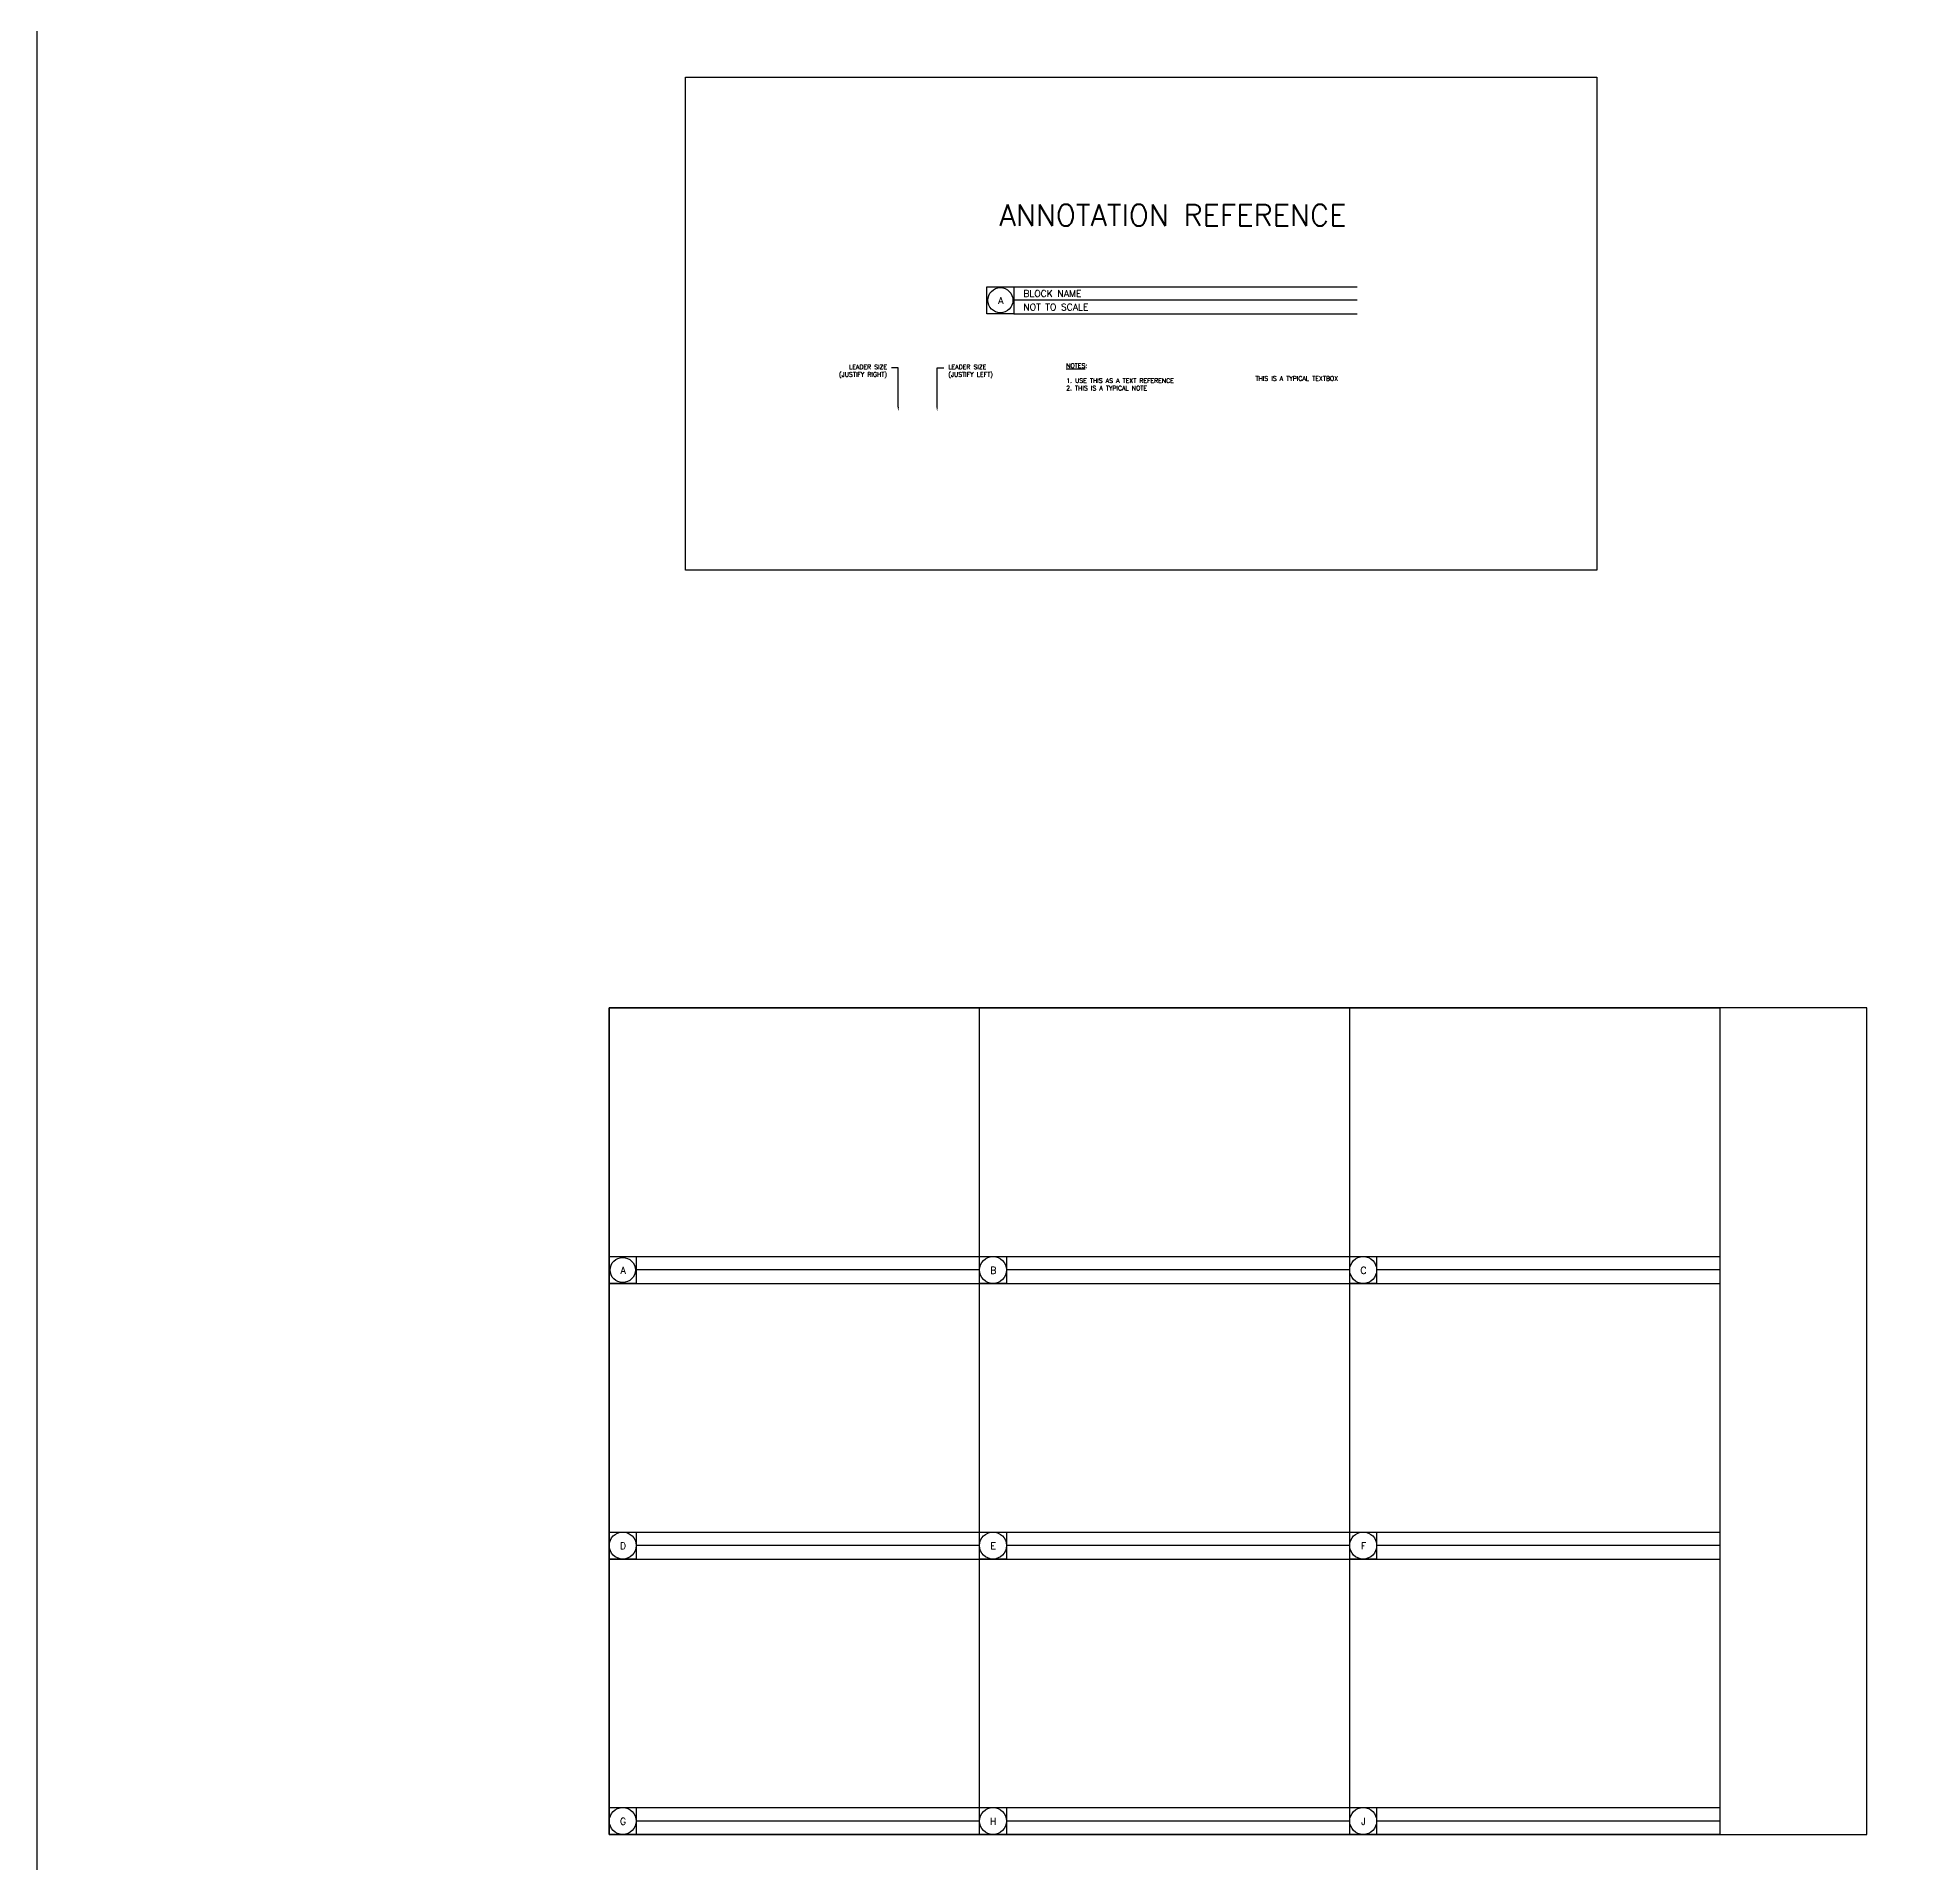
# Model space of a CAD drawing. Header units: inches. Extents: x -6 to 441, y 0 to 338.
# Drawn here: x 0 to 51.8, y 124.9 to 175.7 of the extents above; entities that cross this region are included whole.
import ezdxf
from ezdxf import colors
from ezdxf.entities.mleader import LeaderData, LeaderLine
from ezdxf.math import Vec2, Vec3

# ---------------------------------------------------------------- set-up
doc = ezdxf.new("R2010")
doc.units = ezdxf.units.IN
doc.header["$MEASUREMENT"] = 0
doc.styles.add('Roman', font='romans.shx', dxfattribs={"height": 0.125})
doc.styles.add('Roman-A', font='romans.shx', dxfattribs={"height": 0.125})

# ---------------------------------------------------------------- blocks, each defined once
blk = doc.blocks.new('*U34')
blk.add_lwpolyline([(0, 0.75), (0.75, 0.75), (0.75, 0), (0, 0)], close=True)
blk.add_circle((0.375, 0.375), 0.375)
at = {"insert": (0.383, 0.366), "char_height": 0.188, "width": 0.46087, "attachment_point": 5, "style": 'Roman-A'}
blk.add_mtext('G', dxfattribs=at)
blk = doc.blocks.new('*U35')
blk.add_lwpolyline([(0, 0.75), (0.75, 0.75), (0.75, 0), (0, 0)], close=True)
blk.add_circle((0.375, 0.375), 0.375)
at = {"insert": (0.383, 0.366), "char_height": 0.188, "width": 0.46087, "attachment_point": 5, "style": 'Roman-A'}
blk.add_mtext('H', dxfattribs=at)
blk = doc.blocks.new('*U36')
blk.add_lwpolyline([(0, 0.75), (0.75, 0.75), (0.75, 0), (0, 0)], close=True)
blk.add_circle((0.375, 0.375), 0.375)
at = {"insert": (0.383, 0.366), "char_height": 0.188, "width": 0.46087, "attachment_point": 5, "style": 'Roman-A'}
blk.add_mtext('J', dxfattribs=at)
blk = doc.blocks.new('*U31')
blk.add_lwpolyline([(0, 0.75), (0.75, 0.75), (0.75, 0), (0, 0)], close=True)
blk.add_circle((0.375, 0.375), 0.375)
at = {"insert": (0.383, 0.366), "char_height": 0.188, "width": 0.46087, "attachment_point": 5, "style": 'Roman-A'}
blk.add_mtext('D', dxfattribs=at)
blk = doc.blocks.new('*U32')
blk.add_lwpolyline([(0, 0.75), (0.75, 0.75), (0.75, 0), (0, 0)], close=True)
blk.add_circle((0.375, 0.375), 0.375)
at = {"insert": (0.383, 0.366), "char_height": 0.188, "width": 0.46087, "attachment_point": 5, "style": 'Roman-A'}
blk.add_mtext('E', dxfattribs=at)
blk = doc.blocks.new('*U33')
blk.add_lwpolyline([(0, 0.75), (0.75, 0.75), (0.75, 0), (0, 0)], close=True)
blk.add_circle((0.375, 0.375), 0.375)
at = {"insert": (0.383, 0.366), "char_height": 0.188, "width": 0.46087, "attachment_point": 5, "style": 'Roman-A'}
blk.add_mtext('F', dxfattribs=at)
blk = doc.blocks.new('*U28')
blk.add_lwpolyline([(0, 0.75), (0.75, 0.75), (0.75, 0), (0, 0)], close=True)
blk.add_circle((0.375, 0.375), 0.35)
at = {"insert": (0.383, 0.366), "char_height": 0.188, "width": 0.46087, "attachment_point": 5, "style": 'Roman-A'}
blk.add_mtext('A', dxfattribs=at)
blk = doc.blocks.new('*U29')
blk.add_lwpolyline([(0, 0.75), (0.75, 0.75), (0.75, 0), (0, 0)], close=True)
blk.add_circle((0.375, 0.375), 0.375)
at = {"insert": (0.383, 0.366), "char_height": 0.188, "width": 0.46087, "attachment_point": 5, "style": 'Roman-A'}
blk.add_mtext('B', dxfattribs=at)
blk = doc.blocks.new('*U30')
blk.add_lwpolyline([(0, 0.75), (0.75, 0.75), (0.75, 0), (0, 0)], close=True)
blk.add_circle((0.375, 0.375), 0.375)
at = {"insert": (0.383, 0.366), "char_height": 0.188, "width": 0.46087, "attachment_point": 5, "style": 'Roman-A'}
blk.add_mtext('C', dxfattribs=at)

msp = doc.modelspace()

# ---------------------------------------------------------------- linework, layer by layer
for p, q in [((26.433, 168.761), (36.737, 168.761)), ((36.737, 168.386), (27.183, 168.386)), ((27.183, 168.011), (36.737, 168.011)), ((26.226, 125.693), (26.226, 148.693)), ((36.53, 125.693), (36.53, 148.693)), ((15.922, 141.776), (26.226, 141.776)), ((26.226, 141.776), (36.53, 141.776)), ((36.53, 141.776), (46.834, 141.776)), ((15.922, 141.026), (46.834, 141.026)), ((26.226, 141.401), (16.672, 141.401)), ((36.53, 141.401), (26.976, 141.401)), ((46.834, 141.401), (37.28, 141.401)), ((15.922, 134.109), (26.226, 134.109)), ((26.226, 133.734), (16.672, 133.734)), ((26.226, 134.109), (36.53, 134.109)), ((36.53, 133.734), (26.976, 133.734)), ((36.53, 134.109), (46.834, 134.109)), ((46.834, 133.734), (37.28, 133.734)), ((15.922, 133.359), (46.834, 133.359)), ((15.922, 126.443), (26.226, 126.443)), ((26.226, 126.443), (36.53, 126.443)), ((36.53, 126.443), (46.834, 126.443)), ((26.226, 126.068), (16.672, 126.068)), ((36.53, 126.068), (26.976, 126.068)), ((46.834, 126.068), (37.28, 126.068))]:
    msp.add_line(p, q)
for points in [[(0, 227.508), (434.989, 227.508), (434.989, 0), (0, 0)], [(18.044, 174.593), (43.409, 174.593), (43.409, 160.872), (18.044, 160.872)], [(15.922, 148.693), (46.834, 148.693), (46.834, 125.693), (15.922, 125.693)], [(15.922, 125.693), (50.922, 125.693), (50.922, 148.693), (15.922, 148.693)]]:
    msp.add_lwpolyline(points, close=True)

# ---------------------------------------------------------------- block references
for name, p in [('*U28', (26.433, 168.011)), ('*U28', (15.922, 141.026)), ('*U29', (26.226, 141.026)), ('*U30', (36.53, 141.026)), ('*U31', (15.922, 133.359)), ('*U32', (26.226, 133.359)), ('*U33', (36.53, 133.359)), ('*U34', (15.922, 125.693)), ('*U35', (26.226, 125.693)), ('*U36', (36.53, 125.693))]:
    msp.add_blockref(name, p)

# ---------------------------------------------------------------- texts
at = {"style": 'Roman-A'}
for s, insert, char_height, width, attachment_point in [('ANNOTATION REFERENCE', (31.609, 171.046), 0.59151, 14.08062, 2), ('BLOCK NAME', (27.448, 168.665), 0.1875, 8.11395, 1), ('NOT TO SCALE', (27.448, 168.29), 0.1875, 8.11395, 1), ('{\\LNOTES}:\\P \\P1. USE THIS AS A TEXT REFERENCE\\P2. THIS IS A TYPICAL NOTE', (28.64, 166.628), 0.125, 4.65793, 1), ('THIS IS A TYPICAL TEXTBOX', (33.907, 166.271), 0.125, 4.81893, 1)]:
    msp.add_mtext(s, dxfattribs=dict(at, insert=insert, char_height=char_height, width=width, attachment_point=attachment_point))

# ---------------------------------------------------------------- leaders
ml = msp.add_multileader_mtext('Standard')
ml.set_content('LEADER SIZE ^J(JUSTIFY RIGHT)', color=256, style='Roman')
ml.set_leader_properties()
ml.build(insert=Vec2(0, 0))
ml.multileader.update_dxf_attribs({"dogleg_length": 0.125, "arrow_head_size": 0.125})
ctx = ml.context
ctx.base_point, ctx.char_height, ctx.arrow_head_size, ctx.landing_gap_size, ctx.plane_origin = Vec3(22.058, 166.509), 0.125, 0.125, 0.125, Vec3(25.239, 164.884)
ctx.text_align_type = 2
notes = []
notes.append((ctx, [(0, (1, 1, 0), (23.965, 166.509), (-1, 0), 0.186, [(0, [(23.965, 165.294)], 0, [])])]))
ctx.mtext.insert, ctx.mtext.alignment, ctx.mtext.flow_direction = Vec3(23.654, 166.592), 3, 5
ml = msp.add_multileader_mtext('Standard')
ml.set_content('LEADER SIZE^J(JUSTIFY LEFT)', color=256, style='Roman')
ml.set_leader_properties()
ml.build(insert=Vec2(0, 0))
ml.multileader.update_dxf_attribs({"dogleg_length": 0.125, "arrow_head_size": 0.125})
ctx = ml.context
ctx.base_point, ctx.char_height, ctx.arrow_head_size, ctx.landing_gap_size, ctx.plane_origin = Vec3(25.232, 166.509), 0.125, 0.125, 0.125, Vec3(24.715, 165.15)
notes.append((ctx, [(0, (1, 1, 0), (25.046, 166.509), (1, 0), 0.186, [(0, [(25.046, 165.294)], 0, [])])]))
ctx.mtext.insert, ctx.mtext.flow_direction = Vec3(25.357, 166.592), 5
for ctx, leaders in notes:
    for number, flags, end, landing, length, lines in leaders:
        leader = LeaderData()
        leader.index, (leader.has_last_leader_line, leader.has_dogleg_vector, leader.attachment_direction) = number, flags
        leader.last_leader_point, leader.dogleg_vector, leader.dogleg_length = Vec3(end), Vec3(landing), length
        for number, points, colour, breaks in lines:
            line = LeaderLine()
            line.index, line.vertices, line.color, line.breaks = number, Vec3.list(points), colors.encode_raw_color(colour), breaks
            leader.lines.append(line)
        ctx.leaders.append(leader)

doc.saveas('drawing.dxf')
